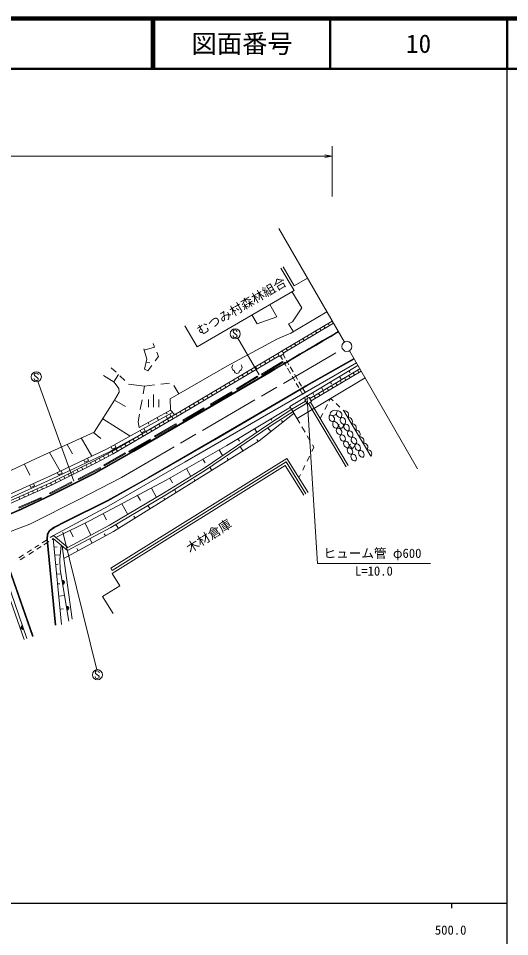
# Model space of a CAD drawing. Units: millimetres, scale not verified. Extents: x 40000 to 680000, y 20000 to 380000.
# Drawn here: x 482387 to 579500, y 198357 to 380000 of the extents above; entities that cross this region are included whole.
import ezdxf
from ezdxf.enums import TextEntityAlignment as Align

# ---------------------------------------------------------------- set-up
doc = ezdxf.new("R2010")
doc.units = ezdxf.units.MM
doc.header["$LTSCALE"] = 1000
doc.linetypes.add('CHAIN', pattern=[18.5, 12, -1.5, 3.5, -1.5])
for name, color, linetype, lineweight in [('M-BGD', 7, 'Continuous', 13), ('M-BMK', 2, 'CHAIN', 13), ('M-BMK-SRVR', 3, 'Continuous', 13), ('M-STR-HTXT', 7, 'Continuous', 13), ('M-STR-STR3', 7, 'Continuous', 13), ('M-STR-STRC', 7, 'Continuous', 13), ('M-TTL', 2, 'Continuous', 140), ('M-TTL-BAND', 7, 'Continuous', 25), ('M-TTL-LINE', 7, 'Continuous', 50)]:
    doc.layers.add(name, color=color, linetype=linetype, lineweight=lineweight)
doc.layers.add('M-TTL-TXT', color=7, linetype='Continuous')
doc.styles.add('ＭＳ ゴシック', font='')
doc.styles.get('ＭＳ ゴシック').set_extended_font_data('MS Gothic')

# ---------------------------------------------------------------- blocks, each defined once
blk = doc.blocks.new('open_arrow')
at = {"color": 0, "linetype": 'Continuous', "lineweight": -2}
blk.add_lwpolyline([(7.5, 1.25), (0, 0), (7.5, -1.25)], dxfattribs=at)

msp = doc.modelspace()

# ---------------------------------------------------------------- linework, layer by layer
at = {"layer": 'M-BGD'}
for p, q in [((534298, 330616), (536877, 326191)), ((534730, 330868), (536917, 327116)), ((539532, 328640), (536917, 327116)), ((536877, 326191), (517739, 315038)), ((536448, 325941), (538431, 322732)), ((532082, 323397), (533491, 320978)), ((536256, 317714), (543387, 321959)), ((538431, 322732), (536547, 319987)), ((528544, 321335), (529564, 319584)), ((529564, 319584), (533491, 320978)), ((534504, 314211), (544442, 320130)), ((534764, 313785), (544698, 319701)), ((536547, 319987), (535811, 319592)), ((544442, 320130), (544698, 319701)), ((515308, 319209), (517739, 315038)), ((535811, 319592), (536776, 318023)), ((541129, 318157), (541385, 317728)), ((541958, 318651), (542213, 318221)), ((542786, 319144), (543042, 318714)), ((543614, 319637), (543870, 319208)), ((544938, 317696), (545622, 318087)), ((545013, 317565), (545697, 317956)), ((523567, 311212), (533616, 316610)), ((533616, 316610), (536256, 317714)), ((537817, 316184), (538073, 315755)), ((538645, 316678), (538901, 316248)), ((539473, 317171), (539729, 316741)), ((540301, 317664), (540557, 317235)), ((541101, 315415), (542511, 316274)), ((541177, 315286), (542586, 316144)), ((544030, 317156), (542511, 316274)), ((542586, 316144), (544106, 317026)), ((544030, 317156), (544938, 317696)), ((544106, 317026), (545013, 317565)), ((507177, 314641), (507752, 312616)), ((509324, 314939), (507259, 314353)), ((509310, 314972), (509002, 315691)), ((535332, 314705), (535588, 314275)), ((536160, 315198), (536416, 314768)), ((536989, 315691), (537244, 315262)), ((538013, 313614), (539373, 314398)), ((538089, 313485), (539449, 314269)), ((541101, 315415), (539373, 314398)), ((539449, 314269), (541177, 315286)), ((507752, 312616), (507302, 310640)), ((509458, 312268), (510103, 313116)), ((510103, 313116), (509743, 313957)), ((514392, 302208), (533659, 313696)), ((514646, 301777), (533919, 313269)), ((531907, 312651), (532163, 312222)), ((532783, 313173), (533039, 312744)), ((534504, 314211), (533659, 313696)), ((533659, 313696), (534023, 313098)), ((534023, 313098), (534869, 313614)), ((534596, 312509), (534194, 313202)), ((534869, 313614), (534504, 314211)), ((535127, 312790), (534713, 313503)), ((534876, 311752), (536113, 312486)), ((538013, 313614), (536113, 312486)), ((536190, 312357), (538089, 313485)), ((539172, 307317), (548674, 312747)), ((539444, 307300), (548748, 312617)), ((500751, 310896), (501690, 309993)), ((507302, 310640), (507952, 310290)), ((508352, 311854), (507617, 312021)), ((507952, 310290), (508769, 311363)), ((512375, 304709), (523567, 311212)), ((515338, 292253), (549224, 311844)), ((529280, 311085), (529536, 310655)), ((530156, 311607), (530412, 311177)), ((530451, 309623), (534593, 312116)), ((534697, 311945), (530554, 309452)), ((531031, 312129), (531287, 311700)), ((531811, 309955), (532989, 310649)), ((534876, 311752), (532989, 310649)), ((533065, 310519), (534952, 311622)), ((534593, 312116), (534697, 311945)), ((535349, 311211), (534874, 312029)), ((534952, 311622), (536190, 312357)), ((535885, 311483), (535366, 312377)), ((536184, 309771), (535597, 310783)), ((536080, 303244), (549520, 311330)), ((536708, 310063), (536141, 311040)), ((539996, 304786), (549903, 310667)), ((501350, 308021), (499236, 309362)), ((502164, 309537), (501245, 308088)), ((502412, 309299), (503415, 308334)), ((518135, 301941), (531811, 309955)), ((518211, 301812), (531887, 309826)), ((525479, 306738), (529622, 309231)), ((529725, 309060), (525582, 306567)), ((525777, 308996), (526033, 308567)), ((526653, 309518), (526909, 309089)), ((527528, 310040), (527784, 309611)), ((528404, 310563), (528660, 310133)), ((529622, 309231), (529725, 309060)), ((530554, 309452), (530451, 309623)), ((531887, 309826), (533065, 310519)), ((537026, 308319), (536497, 309231)), ((537559, 308597), (536981, 309593)), ((537491, 300836), (550915, 308913)), ((540256, 304359), (550153, 310233)), ((546241, 308493), (545860, 309128)), ((546876, 308870), (547136, 308443)), ((547736, 309380), (547996, 308953)), ((547945, 309920), (547741, 310260)), ((548596, 309891), (548856, 309464)), ((549456, 310401), (549716, 309974)), ((502266, 306783), (501350, 308021)), ((504139, 307638), (507319, 307248)), ((507319, 307248), (507051, 305759)), ((507319, 307248), (509265, 307478)), ((510575, 307633), (512251, 307831)), ((513140, 307402), (514119, 305723)), ((521228, 296626), (539444, 307300)), ((523150, 307429), (523406, 307000)), ((524025, 307952), (524281, 307522)), ((524901, 308474), (525157, 308044)), ((537820, 306950), (537330, 307794)), ((538334, 307260), (537841, 308109)), ((538088, 306680), (539172, 307317)), ((542668, 306372), (542298, 306985)), ((544320, 307699), (544098, 308068)), ((544296, 307338), (544556, 306912)), ((545156, 307849), (545416, 307422)), ((546016, 308359), (546276, 307932)), ((501402, 304473), (502307, 306028)), ((502307, 306028), (502266, 306783)), ((509122, 305596), (509122, 303096)), ((519647, 305341), (519903, 304911)), ((520373, 303656), (524515, 306149)), ((524618, 305978), (520476, 303485)), ((520522, 305863), (520778, 305434)), ((521153, 296755), (538088, 306680)), ((521398, 306385), (521654, 305956)), ((522274, 306907), (522530, 306478)), ((524515, 306149), (524618, 305978)), ((525582, 306567), (525479, 306738)), ((538613, 305583), (538066, 306526)), ((539116, 305912), (538598, 306804)), ((539682, 304935), (539411, 305402)), ((540760, 305625), (540568, 305944)), ((540856, 305297), (541116, 304870)), ((541716, 305807), (541976, 305380)), ((542576, 306318), (542836, 305891)), ((543436, 306828), (543696, 306401)), ((497394, 298168), (501402, 304473)), ((503536, 303251), (501411, 304487)), ((506827, 304513), (506494, 302662)), ((508122, 304596), (508122, 303096)), ((510122, 303096), (510122, 304596)), ((512454, 302503), (512375, 304709)), ((517019, 303774), (517275, 303345)), ((517895, 304296), (518151, 303867)), ((518771, 304819), (519027, 304389)), ((520476, 303485), (520373, 303656)), ((536420, 302664), (539144, 304281)), ((536672, 302232), (539405, 303854)), ((539170, 304623), (538897, 305093)), ((538999, 304518), (539845, 305034)), ((539520, 303665), (538999, 304518)), ((540365, 304181), (539520, 303665)), ((539726, 303791), (547158, 291313)), ((539845, 305034), (540365, 304181)), ((540153, 304051), (547587, 291569)), ((542954, 302599), (543481, 303611)), ((543833, 304286), (544111, 304820)), ((544111, 304820), (544618, 304343)), ((545207, 303788), (545920, 303117)), ((499944, 294842), (512878, 302009)), ((500892, 294304), (514392, 302208)), ((501135, 293867), (514646, 301777)), ((505124, 294424), (518135, 301941)), ((505199, 294294), (518211, 301812)), ((506324, 301715), (506049, 300181)), ((506250, 299041), (512454, 302503)), ((511790, 301744), (511625, 302040)), ((512571, 301235), (512315, 301697)), ((513319, 301580), (512454, 302503)), ((513548, 301714), (513801, 301282)), ((514392, 302208), (514648, 301778)), ((514392, 302208), (514645, 301776)), ((514903, 300493), (519045, 302985)), ((519148, 302814), (515006, 300321)), ((515268, 302730), (515524, 302300)), ((516144, 303252), (516400, 302823)), ((519045, 302985), (519148, 302814)), ((536155, 303115), (523607, 295523)), ((529956, 296408), (536878, 301882)), ((532064, 299856), (536420, 302664)), ((532340, 299439), (536691, 302243)), ((538026, 299922), (536080, 303244)), ((542051, 300865), (542546, 301816)), ((546590, 302487), (546744, 302342)), ((546744, 302342), (552068, 293402)), ((552068, 293402), (546744, 302342)), ((504486, 297359), (499069, 300803)), ((506049, 300181), (506250, 299041)), ((508181, 299735), (508018, 300027)), ((509329, 297369), (513526, 299769)), ((510107, 300474), (509801, 301022)), ((510173, 299738), (510426, 299306)), ((511017, 300232), (511270, 299800)), ((511831, 300824), (511574, 301287)), ((512547, 301221), (511831, 300824)), ((511861, 300726), (512113, 300294)), ((512705, 301220), (512957, 300788)), ((513526, 299769), (513625, 299595)), ((515006, 300321), (514903, 300493)), ((519131, 291038), (532064, 299856)), ((532500, 300508), (532325, 300798)), ((534430, 300434), (534667, 300134)), ((485926, 292927), (497394, 298168)), ((498684, 296892), (497246, 298100)), ((500264, 294219), (509292, 299222)), ((506709, 297986), (506452, 298449)), ((507426, 298383), (506709, 297986)), ((507449, 298397), (507193, 298859)), ((507642, 298256), (507895, 297824)), ((508486, 298750), (508738, 298318)), ((509330, 299244), (509582, 298812)), ((513625, 299595), (509428, 297195)), ((519403, 290619), (532340, 299439)), ((529523, 298124), (529089, 298840)), ((531712, 299011), (532303, 298264)), ((539066, 298147), (538447, 299204)), ((496888, 293392), (494827, 296995)), ((501196, 278489), (529956, 296408)), ((504213, 294386), (508410, 296786)), ((504267, 296280), (504520, 295849)), ((508509, 296613), (504312, 294213)), ((505111, 296774), (505364, 296343)), ((505955, 297268), (506207, 296837)), ((506798, 297762), (507051, 297330)), ((508093, 289210), (521153, 296755)), ((508167, 289080), (521228, 296626)), ((508410, 296786), (508509, 296613)), ((509428, 297195), (509329, 297369)), ((526070, 296356), (525779, 296837)), ((529500, 296717), (529766, 296290)), ((540093, 296395), (539489, 297426)), ((488767, 289538), (499944, 294842)), ((493072, 293857), (492013, 295709)), ((497225, 289993), (505124, 294424)), ((497295, 289860), (505199, 294294)), ((497524, 292527), (500892, 294304)), ((500928, 294815), (500720, 295272)), ((500892, 294304), (501145, 293873)), ((500892, 294304), (501126, 293862)), ((501648, 295143), (500928, 294815)), ((501666, 295151), (501458, 295609)), ((501736, 294798), (501989, 294367)), ((502580, 295292), (502832, 294861)), ((503423, 295786), (503676, 295355)), ((504312, 294213), (504213, 294386)), ((523607, 295523), (511590, 288631)), ((522767, 293517), (522109, 294664)), ((526243, 295282), (526776, 294427)), ((540401, 294354), (540803, 295183)), ((540803, 295183), (540542, 295629)), ((485926, 292927), (478050, 289220)), ((490665, 290439), (488554, 294128)), ((488745, 288124), (497524, 292527)), ((489063, 288904), (500264, 294219)), ((495509, 292182), (495301, 292639)), ((496229, 292509), (495509, 292182)), ((496247, 292518), (496039, 292975)), ((497524, 292527), (497757, 292085)), ((497524, 292527), (497748, 292080)), ((497753, 292083), (501135, 293867)), ((498366, 292971), (498599, 292529)), ((499208, 293416), (499441, 292973)), ((499295, 291628), (503492, 294028)), ((503591, 293855), (499395, 291455)), ((500050, 293860), (500283, 293418)), ((500686, 271221), (535466, 292946)), ((503492, 294028), (503591, 293855)), ((519295, 292098), (518884, 292814)), ((523670, 292993), (523895, 292632)), ((539668, 286220), (535466, 292946)), ((539457, 292406), (539930, 293381)), ((484651, 289644), (483617, 291840)), ((488958, 287672), (497753, 292083)), ((494012, 290766), (494236, 290319)), ((494222, 288940), (498525, 291145)), ((498616, 290967), (494313, 288762)), ((494890, 291206), (495114, 290759)), ((495768, 291647), (495992, 291200)), ((496646, 292087), (496870, 291640)), ((498525, 291145), (498616, 290967)), ((499395, 291455), (499295, 291628)), ((500289, 283560), (515338, 292253)), ((500898, 270174), (535148, 291568)), ((500951, 270797), (535307, 292257)), ((511386, 286257), (519131, 291038)), ((516487, 289406), (515609, 290936)), ((520247, 291194), (520622, 290592)), ((538820, 285690), (535148, 291568)), ((539244, 285955), (535307, 292257)), ((538605, 290647), (539035, 291536)), ((476838, 284101), (488767, 289538)), ((477111, 283456), (489063, 288904)), ((489084, 285898), (497225, 289993)), ((489150, 285764), (497295, 289860)), ((490291, 289705), (490083, 290163)), ((491011, 290033), (490291, 289705)), ((490501, 289005), (490725, 288558)), ((491029, 290042), (490821, 290499)), ((491379, 289445), (491603, 288998)), ((492257, 289886), (492481, 289439)), ((493134, 290326), (493359, 289879)), ((494313, 288762), (494222, 288940)), ((500042, 284693), (508093, 289210)), ((500112, 284561), (508167, 289080)), ((511646, 285830), (519403, 290619)), ((512846, 288129), (512319, 289049)), ((537861, 289112), (538166, 289741)), ((477102, 282979), (488745, 288124)), ((477292, 282517), (488958, 287672)), ((484868, 287208), (484659, 287666)), ((485587, 287536), (484868, 287208)), ((485606, 287545), (485397, 288002)), ((486954, 287333), (487156, 286876)), ((487849, 287729), (488051, 287271)), ((488558, 286109), (492873, 288290)), ((492963, 288111), (488648, 285930)), ((488745, 288124), (488969, 287678)), ((488745, 288124), (488947, 287667)), ((489623, 288565), (489847, 288118)), ((492873, 288290), (492963, 288111)), ((511590, 288631), (496571, 280656)), ((509679, 285241), (508695, 287094)), ((517168, 288790), (517325, 288538)), ((482454, 283297), (486875, 285252)), ((482476, 285354), (482678, 284897)), ((482971, 282953), (489084, 285898)), ((483033, 282816), (489150, 285764)), ((483371, 285750), (483573, 285292)), ((484267, 286145), (484469, 285688)), ((485162, 286541), (485365, 286084)), ((486058, 286937), (486260, 286480)), ((486875, 285252), (486956, 285070)), ((488648, 285930), (488558, 286109)), ((500410, 279725), (511386, 286257)), ((500655, 279289), (511646, 285830)), ((506508, 284602), (505957, 285640)), ((513232, 286809), (513601, 286218)), ((486956, 285070), (482534, 283114)), ((500289, 283560), (489335, 277709)), ((491735, 280515), (500042, 284693)), ((491801, 280381), (500112, 284561)), ((503999, 281861), (502865, 283998)), ((507992, 283655), (508411, 282984)), ((511144, 285068), (511315, 284794)), ((476443, 280192), (482971, 282953)), ((476500, 280053), (483033, 282816)), ((482534, 283114), (482454, 283297)), ((499838, 280799), (499179, 282041)), ((489381, 279381), (491735, 280515)), ((489460, 279253), (491801, 280381)), ((496571, 280656), (489792, 277320)), ((496741, 277769), (495564, 280161)), ((501682, 279900), (502179, 279101)), ((505240, 281541), (505479, 281157)), ((487999, 276988), (488073, 277939)), ((488073, 277939), (488513, 278713)), ((488220, 277894), (488629, 278613)), ((488513, 278713), (489381, 279381)), ((488629, 278613), (489460, 279253)), ((491368, 273136), (501196, 278489)), ((492074, 274715), (500655, 279289)), ((492139, 275316), (500410, 279725)), ((493224, 277436), (492601, 278702)), ((499355, 278032), (499584, 277611)), ((487106, 276271), (488125, 276929)), ((487414, 275875), (488424, 276527)), ((488000, 276962), (489645, 259960)), ((488149, 276977), (488220, 277894)), ((488149, 276977), (489794, 259974)), ((488697, 277297), (489335, 277709)), ((489066, 276940), (489294, 277087)), ((489294, 277087), (492074, 274715)), ((489294, 277087), (490939, 260085)), ((489335, 277709), (492139, 275316)), ((496495, 277072), (496975, 276190)), ((484118, 274345), (484958, 274887)), ((484427, 273949), (485346, 274542)), ((485644, 275329), (486401, 275817)), ((486028, 274981), (486884, 275533)), ((490083, 275487), (489454, 275426)), ((490834, 275772), (490593, 272952)), ((491020, 275614), (493045, 261180)), ((493965, 275141), (494213, 274686)), ((482476, 273286), (483367, 273860)), ((482765, 272877), (483694, 273476)), ((490674, 273898), (489612, 273795)), ((490593, 272952), (490663, 270955)), ((479351, 270973), (484085, 257358)), ((480437, 271350), (485171, 257735)), ((480579, 271400), (485313, 257785)), ((490254, 272039), (489787, 271993)), ((490663, 270955), (492380, 260760)), ((500686, 271221), (500951, 270797)), ((479140, 269753), (483519, 257161)), ((490798, 270152), (489972, 270072)), ((502412, 267751), (500898, 270174)), ((490598, 268161), (490162, 268119)), ((499009, 265625), (502412, 267751)), ((491525, 265836), (490393, 265726)), ((501120, 262245), (499009, 265625)), ((491285, 263196), (490644, 263134))]:
    msp.add_line(p, q, dxfattribs=at)
for centre, radius, start, end in [((525326, 310947), 727, 135.79576, 252.2769), ((525883, 310947), 727, 287.7231, 44.20424), ((525605, 310255), 500, 180.00008, 359.99992), ((544933, 301529), 960, 57.87112, 180.61162), ((544483, 302332), 960, 273.56514, 325.13256), ((546077, 301841), 808, 141.65024, 276.8325), ((545539, 301540), 808, 321.65024, 96.8325), ((546865, 301549), 802, 322.91384, 98.63228), ((544592, 301019), 796, 141.07551, 277.40723), ((544076, 300730), 796, 321.07551, 97.40723), ((545314, 299729), 796, 141.07551, 277.40723), ((544797, 299440), 796, 321.07551, 97.40723), ((546046, 299461), 364, 135.79576, 252.2769), ((546807, 300537), 808, 141.65024, 276.8325), ((546269, 300236), 808, 321.65024, 96.8325), ((546325, 299461), 364, 287.7231, 44.20424), ((547537, 299234), 808, 141.65024, 276.8325), ((546999, 298933), 808, 321.65024, 96.8325), ((547625, 300272), 802, 322.91384, 98.63228), ((548386, 298995), 802, 322.91384, 98.63228), ((546036, 298440), 796, 141.07551, 277.40723), ((545519, 298150), 796, 321.07551, 97.40723), ((546186, 299115), 250, 180.00008, 359.99992), ((548266, 297930), 808, 141.65024, 276.8325), ((547729, 297629), 808, 321.65024, 96.8325), ((549146, 297718), 802, 322.91384, 98.63228), ((546758, 297150), 796, 141.07551, 277.40723), ((546241, 296861), 796, 321.07551, 97.40723), ((547480, 295861), 796, 141.07551, 277.40723), ((546963, 295571), 796, 321.07551, 97.40723), ((548996, 296626), 808, 141.65024, 276.8325), ((548459, 296325), 808, 321.65024, 96.8325), ((549907, 296440), 802, 322.91384, 98.63228), ((548202, 294571), 796, 141.07551, 277.40723), ((547685, 294282), 796, 321.07551, 97.40723), ((548276, 295544), 364, 135.79576, 252.2769), ((548416, 295198), 250, 180.00008, 359.99992), ((548555, 295544), 364, 287.7231, 44.20424), ((549726, 295323), 808, 141.65024, 276.8325), ((549189, 295022), 808, 321.65024, 96.8325), ((550456, 294019), 808, 141.65024, 276.8325), ((549918, 293718), 808, 321.65024, 96.8325), ((550667, 295163), 802, 322.91384, 98.63228), ((551428, 293886), 802, 322.91384, 98.63228), ((548924, 293281), 796, 141.07551, 277.40723), ((548407, 292992), 796, 321.07551, 97.40723), ((491092, 268406), 400, 279.55808, 99.55808), ((491092, 268406), 400, 279.55808, 99.55808), ((491092, 268406), 350, 279.55808, 99.55808), ((491092, 268406), 300, 279.55808, 99.55808), ((491092, 268406), 250, 279.55808, 99.55808), ((491092, 268406), 200, 279.55808, 99.55808), ((491092, 268406), 150, 279.55808, 99.55808), ((491092, 268406), 100, 279.55808, 99.55808), ((491092, 268406), 50, 279.55808, 99.55808), ((491950, 263309), 400, 279.55808, 99.55808), ((491950, 263309), 400, 279.55808, 99.55808), ((491950, 263309), 350, 279.55808, 99.55808), ((491950, 263309), 300, 279.55808, 99.55808), ((491950, 263309), 250, 279.55808, 99.55808), ((491950, 263309), 200, 279.55808, 99.55808), ((491950, 263309), 150, 279.55808, 99.55808), ((491950, 263309), 100, 279.55808, 99.55808), ((491950, 263309), 50, 279.55808, 99.55808), ((483330, 259530), 400, 109.17444, 289.17444), ((483330, 259530), 400, 109.17444, 289.17444), ((483330, 259530), 350, 109.17444, 289.17444), ((483330, 259530), 300, 109.17444, 289.17444), ((483330, 259530), 250, 109.17444, 289.17444), ((483330, 259530), 200, 109.17444, 289.17444), ((483330, 259530), 150, 109.17444, 289.17444), ((483330, 259530), 100, 109.17444, 289.17444), ((483330, 259530), 50, 109.17444, 289.17444)]:
    msp.add_arc(centre, radius, start, end, dxfattribs=at)
at = {"layer": 'M-BMK'}
for p, q in [((502794, 289185), (546472, 314612)), ((494487, 284916), (502794, 289185)), ((484638, 279955), (494487, 284916)), ((458988, 270287), (484638, 279955))]:
    msp.add_line(p, q, dxfattribs=at)
at = {"layer": 'M-BMK-SRVR'}
for p, q in [((533870, 338451), (546837, 315981)), ((547836, 314249), (561311, 290897))]:
    msp.add_line(p, q, dxfattribs=at)
msp.add_circle((547337, 315115), 1000, dxfattribs=at)
at = {"layer": 'M-STR-STR3'}
for p, q in [((544442, 344751), (544442, 354751)), ((251046, 352751), (544442, 352751)), ((539487, 304816), (541516, 272158)), ((541516, 272158), (563853, 272158))]:
    msp.add_line(p, q, dxfattribs=at)
at = {"layer": 'M-STR-STRC'}
for p, q in [((524978, 318300), (524854, 318115)), ((524854, 318115), (524856, 317984)), ((524856, 317984), (524920, 317855)), ((525170, 318366), (524978, 318300)), ((525291, 318363), (525170, 318366)), ((525541, 318244), (525291, 318363)), ((525604, 318113), (525541, 318244)), ((525604, 317984), (525604, 318113)), ((524856, 317136), (524854, 317257)), ((524896, 317033), (524856, 317136)), ((524980, 316923), (524896, 317033)), ((524920, 317855), (525175, 317673)), ((525167, 316862), (524980, 316923)), ((525301, 316862), (525167, 316862)), ((525175, 317673), (525304, 317541)), ((525402, 316891), (525301, 316862)), ((525304, 317541), (525483, 317426)), ((525544, 316983), (525402, 316891)), ((525483, 317426), (525610, 317225)), ((525604, 317115), (525544, 316983)), ((525610, 317225), (525604, 317115)), ((529970, 309460), (525776, 316746)), ((485649, 309777), (485525, 309592)), ((485525, 309592), (485528, 309461)), ((485528, 309461), (485591, 309332)), ((485591, 309332), (485847, 309150)), ((485841, 309843), (485649, 309777)), ((485962, 309840), (485841, 309843)), ((485847, 309150), (485976, 309018)), ((486213, 309722), (485962, 309840)), ((485976, 309018), (486155, 308903)), ((486155, 308903), (486281, 308702)), ((486276, 309590), (486213, 309722)), ((486276, 309461), (486276, 309590)), ((485528, 308613), (485525, 308734)), ((485567, 308510), (485528, 308613)), ((485652, 308400), (485567, 308510)), ((485839, 308339), (485652, 308400)), ((485973, 308339), (485839, 308339)), ((486073, 308368), (485973, 308339)), ((486215, 308460), (486073, 308368)), ((486276, 308592), (486215, 308460)), ((493324, 288432), (486266, 308137)), ((486281, 308702), (486276, 308592)), ((491186, 278396), (497918, 251163)), ((497724, 250864), (497600, 250680)), ((497600, 250680), (497603, 250548)), ((497916, 250930), (497724, 250864)), ((498037, 250927), (497916, 250930)), ((498288, 250809), (498037, 250927)), ((498351, 250677), (498288, 250809)), ((498351, 250548), (498351, 250677)), ((497603, 249700), (497600, 249821)), ((497603, 250548), (497666, 250419)), ((497642, 249598), (497603, 249700)), ((497727, 249487), (497642, 249598)), ((497666, 250419), (497922, 250238)), ((497914, 249426), (497727, 249487)), ((498048, 249426), (497914, 249426)), ((497922, 250238), (498051, 250106)), ((498148, 249455), (498048, 249426)), ((498051, 250106), (498230, 249990)), ((498290, 249548), (498148, 249455)), ((498230, 249990), (498356, 249790)), ((498351, 249679), (498290, 249548)), ((498356, 249790), (498351, 249679))]:
    msp.add_line(p, q, dxfattribs=at)
for centre in [(525261, 317603), (485933, 309080), (498008, 250167)]:
    msp.add_circle(centre, 1000, dxfattribs=at)
at = {"layer": 'M-TTL'}
msp.add_line((680000, 380000), (40000, 380000), dxfattribs=at)
at = {"layer": 'M-TTL-BAND'}
for p, q in [((579000, 20000), (579000, 370000)), ((40000, 205000), (579000, 205000)), ((568000, 205000), (568000, 204000))]:
    msp.add_line(p, q, dxfattribs=at)
at = {"layer": 'M-TTL-LINE'}
for p, q in [((508747, 380000), (508747, 370000)), ((509247, 380000), (509247, 370000)), ((543997, 380000), (543997, 370000)), ((579000, 380000), (579000, 370000)), ((40000, 370000), (680000, 370000))]:
    msp.add_line(p, q, dxfattribs=at)

# ---------------------------------------------------------------- block references
at = {"layer": 'M-STR-STR3', "xscale": 193, "yscale": 193, "rotation": 180}
msp.add_blockref('open_arrow', (544442, 352751), dxfattribs=at)

# ---------------------------------------------------------------- texts
at = {"layer": 'M-STR-HTXT', "style": 'ＭＳ ゴシック'}
for s, rotation, p in [('むつみ村森林組合', 30.321, (517868, 318014)), ('木材倉庫', 32.144, (515810, 274976))]:
    msp.add_text(s, height=1833, rotation=rotation, dxfattribs=at).set_placement(p, align=Align.MIDDLE_LEFT)
at = {"layer": 'M-STR-STR3', "style": 'ＭＳ ゴシック'}
for s, p in [('ヒューム管 φ600', (542685, 272732)), ('L=10.0', (548935, 269220))]:
    msp.add_text(s, height=1833, dxfattribs=at).set_placement(p, align=Align.BOTTOM_LEFT)
at = {"layer": 'M-TTL-BAND', "style": 'ＭＳ ゴシック'}
msp.add_text('500.0', height=1833, dxfattribs=at).set_placement((567844, 198195), align=Align.BOTTOM_CENTER)
at = {"layer": 'M-TTL-TXT', "style": 'ＭＳ ゴシック'}
for s, p in [('図面番号', (526622, 375000)), ('10', (561497, 375000))]:
    msp.add_text(s, height=3666, dxfattribs=at).set_placement(p, align=Align.MIDDLE_CENTER)

doc.saveas('drawing.dxf')
